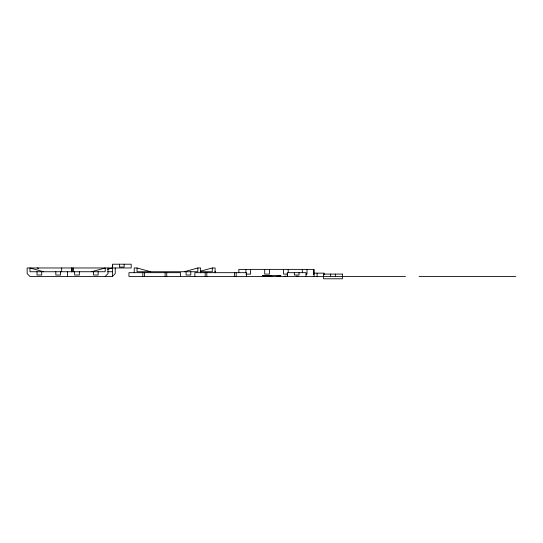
<?xml version="1.0" encoding="UTF-8"?>
<svg xmlns="http://www.w3.org/2000/svg" width="543" height="543" viewBox="0 0 543 543"><rect width="100%" height="100%" fill="white"/><g stroke="black" fill="none" stroke-linecap="round" stroke-linejoin="round"><path stroke-width="0.81" d="M71.812 271.738L71.846 267.971L71.907 271.894M105.193 276.435L108.016 273.618L108.016 267.971M112.401 276.435L112.401 264.21L131.209 264.21L131.209 267.971L27.15 267.971L27.15 273.618L29.974 276.435L112.401 276.435L115.225 273.618L115.225 267.971M278.905 276.435L280.677 275.498M279.129 276.435L280.914 275.498L262.493 275.498L264.285 276.435M278.274 276.435L280.052 275.498M278.559 276.435L280.337 275.498M278.797 276.435L280.575 275.498M279.095 276.435L280.751 275.498M276.808 276.435L278.593 275.498M277.588 276.435L279.367 275.498M277.948 276.435L279.726 275.498M91.563 271.738L105.193 267.971L105.193 271.738L29.974 271.738L29.974 267.971L43.603 271.738M107.589 269.301L112.401 267.971M184.206 271.738L197.835 267.971L200.659 267.971L200.659 272.81M200.245 271.29L212.272 267.971L215.096 267.971L215.096 272.81M265.357 276.435L266.925 276.068M284.165 276.435L285.727 276.068M112.401 265.622L112.747 265.622M112.401 266.565L112.747 266.565M150.683 271.738L137.046 267.971L134.23 267.971L134.23 272.81M107.623 271.738L112.401 271.738M200.245 271.738L212.272 271.738L212.272 267.971M214.838 271.738L215.517 271.738M313.487 273.143L324.157 273.143L324.157 274.792M245.904 274.086L250.608 274.086L250.608 269.382M287.627 274.086L283.521 274.086L283.521 269.382M305.852 274.086L307.026 274.086L307.026 269.382M313.467 274.086L314.078 274.086M287.288 275.029L287.627 275.029M405.485 276.435L128.956 276.435L128.956 272.674L180.602 272.674L180.602 276.435M419.121 276.435L515.85 276.435M268.704 276.435L268.704 275.498L271.14 276.435M296.702 276.068L298.27 276.435M277.894 276.068L279.462 276.435M37.182 267.971L38.784 268.418M270.129 275.498L271.914 276.435M270.781 276.435L269.002 275.498L269.05 276.435M268.676 275.498L270.455 276.435M270.17 276.435L268.391 275.498L268.378 276.435M268.154 275.498L269.932 276.435M267.977 275.498L269.756 276.435M263.688 275.498L265.466 276.435M263.362 275.498L265.14 276.435M263.077 275.498L264.855 276.435M262.839 275.498L264.617 276.435M262.663 275.498L264.434 276.435M269.823 276.435L267.862 275.498L269.599 276.435M262.547 275.498L264.509 276.435M267.366 275.498L267.38 276.435M267.78 275.498L267.794 276.435M268.059 275.498L268.066 276.435M71.941 267.971L71.947 271.738M335.343 274.086L335.343 276.435M330.639 274.086L330.639 276.435M317.105 273.143L317.105 276.435M314.078 276.435L314.078 269.382L238.852 269.382L238.852 272.518M313.732 269.382L313.732 274.086M306.089 276.435L306.089 272.674L287.288 272.674L287.288 276.435M302.322 269.382L302.322 272.518M299.037 272.674L299.037 275.029L294.34 275.029L294.34 272.674M288.218 269.382L288.218 272.518M269.416 269.382L269.416 274.086L264.712 274.086L264.712 269.382M246.508 276.435L246.508 272.674L194.856 272.674L194.856 276.435M245.904 269.382L245.904 272.518M236.164 272.674L236.164 276.435M234.535 272.674L234.535 276.435M206.829 272.674L206.829 276.435M205.2 272.674L205.2 276.435M197.835 267.971L197.835 271.738L137.046 271.738L137.046 267.971M190.783 271.738L190.783 275.029L186.086 275.029L186.086 271.738M166.749 272.674L166.749 276.435M165.12 272.674L165.12 276.435M144.431 272.674L144.431 276.435M142.802 272.674L142.802 276.435M124.157 264.21L124.157 267.034L119.453 267.034L119.453 264.21M98.14 271.738L98.14 275.029L93.444 275.029L93.444 271.738M79.339 271.738L79.339 275.029L74.635 275.029L74.635 271.738M73.509 267.971L73.509 271.738M67.583 271.738L67.583 276.435M61.678 267.971L61.658 271.738M60.531 271.738L60.531 275.029L55.827 275.029L55.827 271.738M41.723 271.738L41.723 275.029L37.026 275.029L37.026 271.738M342.395 274.086L323.587 274.086L323.587 278.79L342.395 278.79L342.395 274.086"/></g></svg>
